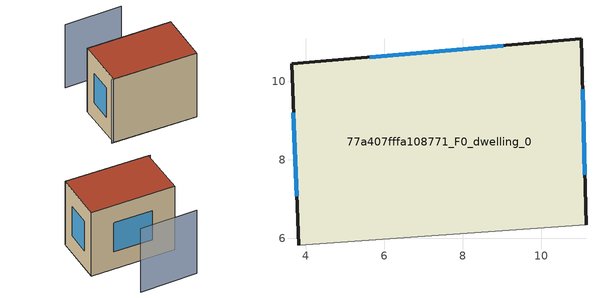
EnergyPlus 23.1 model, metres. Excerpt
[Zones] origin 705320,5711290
77a407fffa108771_F0_dwelling_0
 floor ground (EU_floor_Construction): 11.02,11.08 11.14,6.35 3.82,5.83 3.64,10.45 z0
 wall outside (EU_wall_Construction): 11.14,6.35 11.02,11.08 3.64,10.45 3.82,5.83 z0:6
 wall adiabatic (EU_wall_Construction): 3.82,5.83 11.14,6.35 z0:6
 window (EU_Window_Construction): 3.69,9.2 3.77,7.08 / 9.03,10.91 5.63,10.62 / 11.1,7.63 11.05,9.8 z1.62:4.38
 roof outside (EU_roof_Construction): 11.14,6.35 11.02,11.08 3.64,10.45 3.82,5.83 z6
shading: 3.67,5.82 11.14,6.35 / 8.4,14.58 3.4,14.08 z0:6
[Building]
EU S2 Campaign: North Axis=0; Terrain=City; Solar Distribution=FullExterior
[Site:Location]
London: Latitude=51.5; Longitude=-0.5; Time Zone=0; Elevation=25
[SizingPeriod:WeatherFileDays]
AnnualSizingPeriod: Begin Month=1; Begin Day of Month=1; End Month=12; End Day of Month=31; Day of Week for Start Day=Monday; Use Weather File Daylight Saving Period=No; Use Weather File Rain and Snow Indicators=No
[MATERIAL]
EU_InternalMass_Material: Roughness=MediumRough; Thickness=0.1; Conductivity=1; Density=1800; Specific Heat=900; Thermal Absorptance=0.9; Solar Absorptance=0.7; Visible Absorptance=0.7
[MATERIAL:NOMASS] Roughness=MediumRough; Thermal Absorptance=0.9; Solar Absorptance=0.7; Visible Absorptance=0.7
Name | Thermal Resistance
EU_wall_NoMass | 0.555556
EU_roof_NoMass | 0.510204
EU_floor_NoMass | 1.68919
[WINDOWMATERIAL:SIMPLEGLAZINGSYSTEM]
EU_Window_SimpleGlazing: UFactor=3.96; Solar Heat Gain Coefficient=0.85; Visible Transmittance=0.85
[CONSTRUCTION]
EU_wall_Construction: EU_wall_NoMass
EU_roof_Construction: EU_roof_NoMass
EU_floor_Construction: EU_floor_NoMass
EU_InternalMass_Construction: EU_InternalMass_Material
EU_Window_Construction: EU_Window_SimpleGlazing
[ZONE]
77a407fffa108771_F0_dwelling_0: Type=1; Multiplier=1; Ceiling Height=autocalculate; Volume=206.385; Floor Area=autocalculate; Part of Total Floor Area=Yes
[INTERNALMASS]
77a407fffa108771_F0_dwelling_0_EU_InternalMass: Construction=EU_InternalMass_Construction; Zone or ZoneList=77a407fffa108771_F0_dwelling_0; Surface Area=34.3974
[OTHEREQUIPMENT]
EU_Step8_InternalGain_77a407fffa108771_F0_dwelling_0_f000: Fuel Type=Electricity; Zone or ZoneList or Space or SpaceList=77a407fffa108771_F0_dwelling_0; Schedule=EU_Step8_GainSchedule_77a407fffa108771_F0_dwelling_0_f000; Design Level Calculation Method=Watts/Area; Power per Zone Floor Area=1; Fraction Latent=0; Fraction Radiant=0; Fraction Lost=0; Carbon Dioxide Generation Rate=0; EndUse Subcategory=EU_Step8_InternalGains
[ZONEVENTILATION:DESIGNFLOWRATE]
EU_ConstantAir_77a407fffa108771_F0_dwelling_0: Zone or ZoneList or Space or SpaceList=77a407fffa108771_F0_dwelling_0; Schedule=EU_AlwaysOn; Design Flow Rate Calculation Method=AirChanges/Hour; Air Changes per Hour=0.48; Ventilation Type=Natural; Fan Pressure Rise=0; Fan Total Efficiency=1; Constant Term Coefficient=1; Temperature Term Coefficient=0; Velocity Term Coefficient=0; Velocity Squared Term Coefficient=0; Minimum Indoor Temperature=-100; Maximum Indoor Temperature=100; Delta Temperature=-100; Minimum Outdoor Temperature=-100; Maximum Outdoor Temperature=100; Maximum Wind Speed=40
[HVACTEMPLATE:THERMOSTAT]
EU_HeatOnly_77a407fffa108771_F0_dwelling_0: Constant Heating Setpoint=20; Constant Cooling Setpoint=50
[HVACTEMPLATE:ZONE:IDEALLOADSAIRSYSTEM]
77a407fffa108771_F0_dwelling_0: Template Thermostat=EU_HeatOnly_77a407fffa108771_F0_dwelling_0; System Availability Schedule=EU_AlwaysOn; Maximum Heating Supply Air Temperature=50; Minimum Cooling Supply Air Temperature=13; Maximum Heating Supply Air Humidity Ratio=0.0156; Minimum Cooling Supply Air Humidity Ratio=0.0077; Heating Limit=NoLimit; Cooling Limit=NoLimit; Heating Availability Schedule=EU_AlwaysOn; Cooling Availability Schedule=EU_CoolingOff; Dehumidification Control Type=ConstantSensibleHeatRatio; Cooling Sensible Heat Ratio=0.7; Dehumidification Setpoint=60; Humidification Control Type=None; Humidification Setpoint=30; Outdoor Air Method=None; Outdoor Air Flow Rate per Person=0.00944; Outdoor Air Flow Rate per Zone Floor Area=0; Outdoor Air Flow Rate per Zone=0; Demand Controlled Ventilation Type=None; Outdoor Air Economizer Type=NoEconomizer; Heat Recovery Type=None; Sensible Heat Recovery Effectiveness=0.7; Latent Heat Recovery Effectiveness=0.65
[SIZING:ZONE]
77a407fffa108771_F0_dwelling_0: Zone Cooling Design Supply Air Temperature Input Method=SupplyAirTemperature; Zone Cooling Design Supply Air Temperature=13; Zone Heating Design Supply Air Temperature Input Method=SupplyAirTemperature; Zone Heating Design Supply Air Temperature=50; Zone Cooling Design Supply Air Humidity Ratio=0.008; Zone Heating Design Supply Air Humidity Ratio=0.008; Cooling Design Air Flow Method=DesignDay; Cooling Design Air Flow Rate=0; Cooling Minimum Air Flow per Zone Floor Area=0.000762; Cooling Minimum Air Flow=0; Cooling Minimum Air Flow Fraction=0.2; Heating Design Air Flow Method=DesignDay; Heating Design Air Flow Rate=0; Heating Maximum Air Flow per Zone Floor Area=0.002032; Heating Maximum Air Flow=0.141576; Heating Maximum Air Flow Fraction=0.3; Account for Dedicated Outdoor Air System=No; Dedicated Outdoor Air System Control Strategy=NeutralSupplyAir; Dedicated Outdoor Air Low Setpoint Temperature for Design=autosize; Dedicated Outdoor Air High Setpoint Temperature for Design=autosize; Zone Load Sizing Method=Sensible Load Only No Latent Load; Zone Latent Cooling Design Supply Air Humidity Ratio Input Method=HumidityRatioDifference; Zone Cooling Design Supply Air Humidity Ratio Difference=0.005; Zone Latent Heating Design Supply Air Humidity Ratio Input Method=HumidityRatioDifference; Zone Humidification Design Supply Air Humidity Ratio Difference=0.005
[SCHEDULE:CONSTANT]
Name | Hourly Value
EU_AlwaysOn | 1
EU_CoolingOff | 0
[SCHEDULE:FILE]
EU_Step8_GainSchedule_77a407fffa108771_F0_dwelling_0_f000: File=../../schedules/77a407fffa108771/77a407fffa108771_F0_dwelling_0_f000_gain.csv; Column Number=1; Rows to Skip at Top=0; Number of Hours of Data=8760; Column Separator=Comma; Interpolate to Timestep=No; Minutes per Item=60; Adjust Schedule for Daylight Savings=Yes
